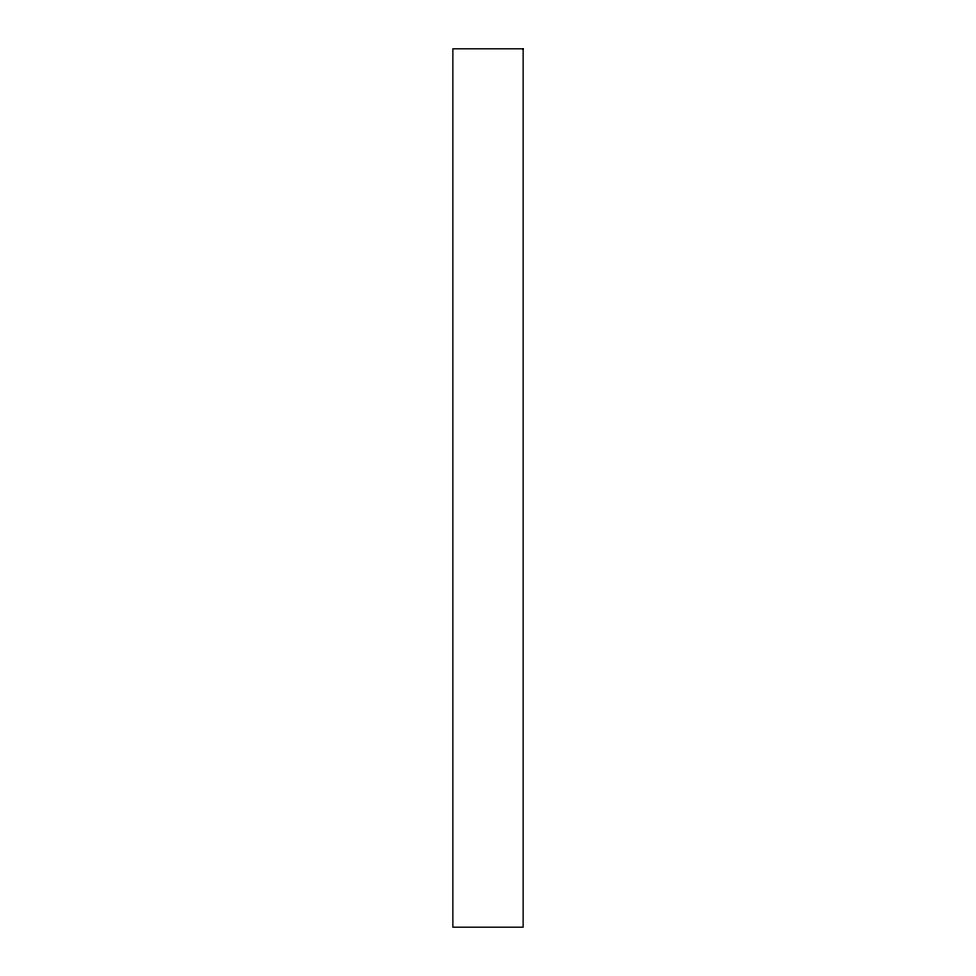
<?xml version="1.0" encoding="UTF-8"?>
<svg xmlns="http://www.w3.org/2000/svg" width="976" height="976" viewBox="0 0 976 976"><rect width="100%" height="100%" fill="white"/><g stroke="black" fill="none" stroke-linecap="round" stroke-linejoin="round"><path stroke-width="1.46" d="M523.136 48.8L452.864 48.8L452.864 927.2L523.136 927.2L523.136 48.8"/></g></svg>
